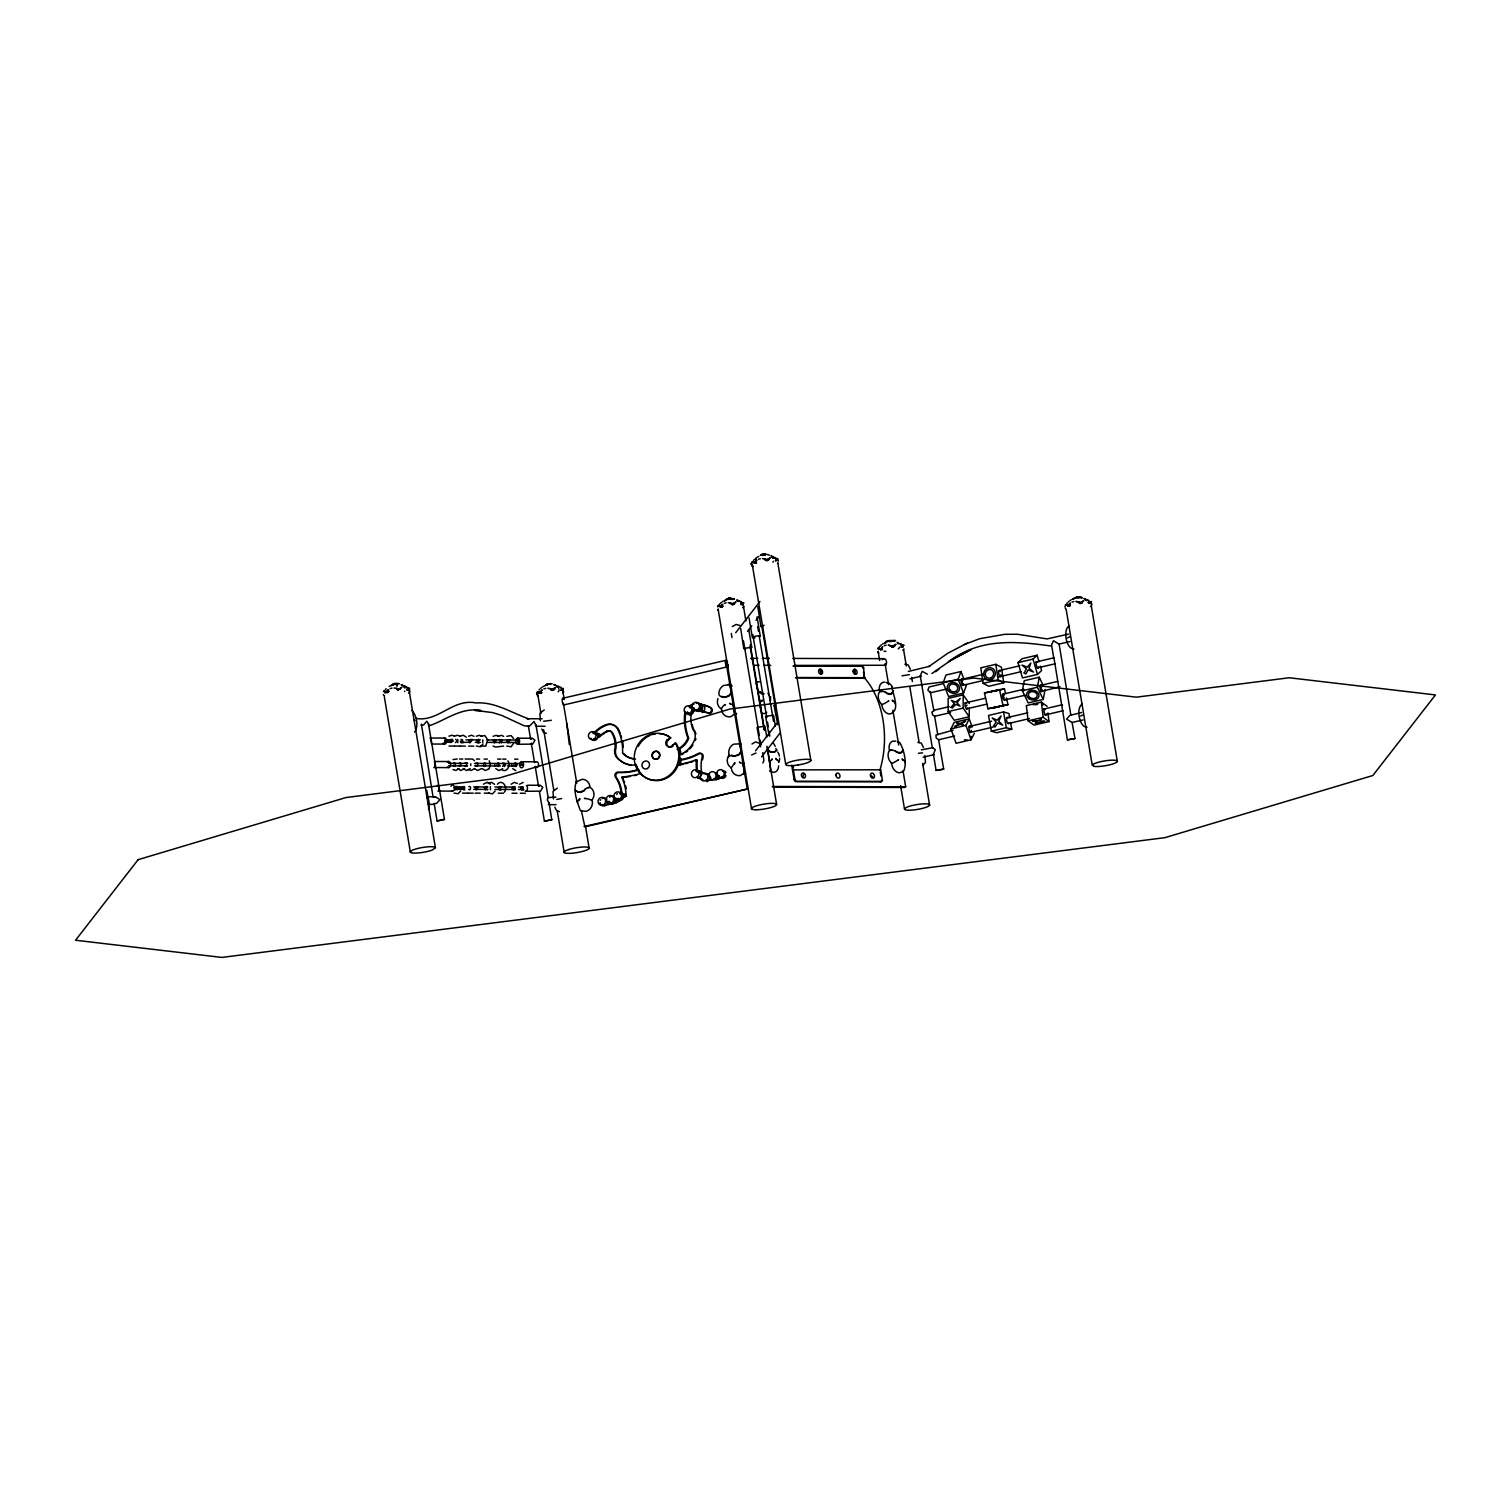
<?xml version="1.0" encoding="UTF-8"?>
<svg xmlns="http://www.w3.org/2000/svg" width="1511" height="1511" viewBox="0 0 1511 1511"><rect width="100%" height="100%" fill="white"/><g stroke="black" fill="none" stroke-linecap="round" stroke-linejoin="round"><path stroke-width="1.5" d="M969.269 707.941L969.25 716.762L954.234 720.256L948.152 711.587L948.171 698.365L963.187 694.871L969.269 703.54M969.25 716.762L963.149 708.092L963.187 694.871M1081.63 712.512L1069.882 715.345L1066.596 719.104L1072.092 722.485L1074.982 738.558L1067.389 739.842L1053.96 657.946M1061.591 705.07L1062.554 705.429M585.248 798.658C581.565 797.657 590.933 798.998 592.293 800.943A8.613 8.027 -69.5 0 1 586.079 811.369L580.828 810.765A17.037 5.27 36.1 0 0 580.073 809.915C576.956 801.321 572.688 789.894 576.579 781.3M535.876 725.582L534.12 721.502L529.398 726.187L524.449 725.884L501.595 715.364L492.454 712.569L474.813 710.359L480.857 710.548C461.214 706.846 445.726 720.369 428.746 725.922M535.914 724.43L548.153 797.562L547.246 799.905L549.041 802.813L548.342 804.589M530.795 739.332L532.458 738.293L534.97 740.239L532.646 744.13L517.839 744.262M538.69 786.343L540.315 785.323L542.789 787.269L540.579 791.16L525.715 791.292M729.492 684.842L723.863 685.371A8.613 8.027 -69.5 0 0 718.972 694.626C721.37 700.311 736.008 696.25 729.832 685.692A16.564 6.233 15.3 0 1 729.794 685.182A11.842 1.7 21.1 0 1 729.945 685.05L729.794 685.182M776.956 749.947C776.427 751.439 768.325 755.349 767.569 747.511M760.807 710.076L759.617 699.499M450.41 741.051L451.298 739.295L452.639 740.163M470.034 741.108L470.941 739.351L472.263 740.22M513.419 787.76L514.552 790.064M521.692 787.779L522.239 789.837L523.675 789.573M522.919 787.779C519.614 794.314 521.182 781.093 523.467 789.837M386.249 692.454L388.478 689.564L387.269 690.867M400.245 689.186L394.012 687.977M540.031 692.699L542.241 689.828L541.032 691.131M720.426 607.158L722.636 604.287L720.823 606.855M734.535 603.248A13.24 4.08 76.9 0 0 734.422 603.909L728.189 602.681M754.782 562.432A13.24 4.08 76.9 0 0 754.669 563.093L756.879 560.203L755.67 561.506M768.778 559.164A13.24 4.08 76.9 0 0 768.665 559.825L762.432 558.598M880.554 648.899A13.24 4.08 76.9 0 0 880.441 649.56L882.651 646.689L880.819 649.258L882.386 649.579M1068.277 605.231A13.24 4.08 76.9 0 0 1068.164 605.892L1070.392 603.021L1069.165 604.306M1082.273 601.982A13.24 4.08 76.9 0 0 1082.159 602.643L1075.926 601.416L1080.799 602.813L1083.784 600.641L1079.931 603.607M770.459 700.707L770.553 696.59M1004.947 699.064L1004.872 699.631A3.23 1.001 76.9 0 1 1003.455 699.272A3.23 1.001 76.9 0 1 1002.511 695.098L1002.586 694.531A3.23 1.001 76.9 0 1 1004.154 695.211M575.634 791.16L575.408 789.8M950.551 712.588L934.723 716.271L932.797 715.062L931.815 712.172L933.93 710.888L930.228 691.509M893.001 691.774C889.469 698.932 885.597 688.695 879.421 691.981A8.613 6.308 68.4 0 0 881.045 703.748L881.895 705.41A8.613 6.308 68.4 0 0 889.601 714.061C901.576 710.869 892.189 693.322 892 686.523M903.672 771.063C907.148 763.943 904.333 750.381 899.857 742.675A16.564 3.551 32.5 0 0 898.856 742.222L898.233 741.75M953.139 730.172L935.97 735.007L936.159 737.954L938.614 739.786L943.695 769.137L936.102 770.402L933.401 754.235L935.309 749.683L932.249 747.303L920.275 675.833L922.182 671.3L927.376 674.17M1045.064 689.45L1043.213 699.461L1028.217 702.955L1022.399 690.735L1024.25 680.705L1039.266 677.211L1043.138 685.371M1043.213 699.461L1037.415 687.241L1039.266 677.211M1067.446 637.869L1069.712 636.792M1080.535 716.063L1082.801 715.005M762.961 555.651L763.414 554.159L765.926 553.97M758.616 693.455L756.18 683.425M409.028 690.017L435.414 847.671L432.562 849.919A12.749 2.436 -9.5 0 1 417.584 852.997A12.749 2.436 -9.5 0 1 410.482 851.486M760.619 746.774L757.03 727.433L764.944 726.205L766.776 737.104M769.175 735.763L765.586 716.403L773.5 715.194L775.332 726.073M777.749 724.732L774.104 705.599L775.785 704.617M937.783 734.724L934.535 715.836M1053.771 658.135L1051.58 644.989L1053.488 640.721L1058.965 644.102L1070.034 641.552M470.752 765.548L470.771 763.716M505.467 765.189L504.315 766.53M513.929 742.694L511.096 746.812L506.752 746.056M428.444 798.733L427.292 798.261M717.782 609.821A2.436 2.342 37.8 0 0 718.235 610.255L718.348 609.386M437.095 820.964L444.461 819.415L437.095 820.964L434.167 803.588L436.622 803.418L439.928 799.621L435.527 796.845L426.725 796.769M544.413 821.228L551.779 819.68L544.413 821.228L539.465 791.783M433.034 796.807L421.399 724.147M728.831 599.187C730.247 597.506 730.795 598.545 727.792 598.658M763.093 555.104L763.754 553.914L764.623 554.915M888.846 641.571C906.147 639.833 884.332 640.192 886.032 641.892M1076.587 597.922L1079.421 596.788L1082.197 597.808A16.545 10.804 -89.9 0 0 1077.929 597.563L1076.663 597.412M966.398 685.314L963.565 693.058L948.549 696.552L943.166 682.764L945.999 675.02L960.996 671.526L964.075 679.402M963.565 693.058L958.163 679.27L960.996 671.526M775.917 750.4L775.049 751.949L770.534 751.892L769.042 750.381M902.841 750.57C899.309 757.729 895.4 747.511 889.261 750.778A8.613 6.308 68.4 0 0 890.886 762.545L891.736 764.207A8.613 6.308 68.4 0 0 899.442 772.858L903.125 771.479M431.466 743.374L431.258 740.541M591.991 800.037L592.709 799.111A8.613 8.027 -69.5 0 0 590.329 787.439L586.551 788.119L583.926 790.876L578.241 792.161L575.672 790.82M729.209 754.933L728.812 753.422A8.613 8.027 -69.5 0 1 733.704 744.168L739.786 743.846A16.564 6.233 15.3 0 0 739.672 744.489C744.432 755.311 735.12 757.219 728.85 755.33A8.613 8.027 -69.5 0 0 730.417 767.21L731.381 768.702A8.613 8.027 -69.5 0 0 740.484 775.559L744.47 772.82A17.037 11.465 -46 0 1 744.243 771.838L742.581 760.713M544.243 709.943L539.937 713.192L540.371 720.766M557.332 788.138L553.026 791.405L553.46 798.96M541.977 692.737L540.371 692.491L540.976 691.434M756.614 563.112L755.009 562.866L755.613 561.809M1070.109 605.911L1068.523 605.665L1069.146 604.381M974.368 733.269L971.063 739.786L956.066 743.28L950.929 728.888L954.234 722.371L969.231 718.877L972.159 727.093M971.063 739.786L965.945 725.393L969.231 718.877M453.281 763.659C456.001 760.109 455.925 769.099 453.262 765.473M458.891 763.678C461.611 760.127 461.535 769.118 458.872 765.491M482.783 742.449L482.802 739.861M483.029 743.941L480.46 746.774L476.305 746.056M460.723 790.895L458.041 793.766L454.074 793.067M475.719 763.716C478.439 760.165 478.364 769.156 475.701 765.529M483.463 763.735C486.655 760.203 485.503 769.836 483.331 765.114M489.186 768.608L490.282 764.717L489.243 760.807M497.025 763.773C500.217 760.241 499.046 769.855 496.892 765.152M495.117 790.99L492.548 793.823L488.469 793.162M513.986 763.81C517.178 760.279 516.025 769.911 513.853 765.189M515.402 789.554L514.873 786.494M548.776 683.784L549.985 684.54M889.186 640.626L890.395 641.382M762.885 763.017L763.886 760.449L762.791 752.591M725.469 600.15L728.925 598.677M717.687 606.912L717.989 606.364A16.545 15.903 37.8 0 1 721.276 602.568M751.93 562.829L752.232 562.281A16.545 15.903 37.8 0 1 752.931 561.242M1065.727 605.099L1065.425 605.647A2.436 2.342 37.8 0 0 1064.972 606.799M722.126 606.421L717.725 606.024L720.634 606.893M1068.371 605.628L1065.444 604.778L1069.864 605.155A13.24 12.73 37.8 0 1 1070.43 604.324M888.94 641.061L891.981 641.363A16.545 15.903 37.8 0 0 890.621 641.401L889.261 640.494L891.263 641.004M387.194 691.169L386.646 692.151L388.195 692.472M504.296 792.217C508.433 787.703 502.068 778.335 497.44 784.209M752.327 566.228L753.328 566.474M751.628 754.971L755.991 753.007M691.774 712.493L691.245 714.571A25.46 23.723 -69.5 0 0 692.642 728.642L693.096 729.643A10.199 9.5 -69.5 0 1 694.456 740.05A25.46 23.723 -69.5 0 1 680.479 754.405M903.805 645.121L901.33 647.35M903.786 645.216L901.142 647.161M775.389 560.694L777.995 558.73L775.653 560.827M1090.621 602.832L1091.546 601.472L1088.883 603.512M408.291 689.998L409.594 688.091L408.782 689.639M742.845 604.136L742.449 604.721A13.221 12.711 37.8 0 0 740.919 603.361M777.088 560.071L776.692 560.638A13.221 12.711 37.8 0 0 775.974 559.939M735.781 714.25L736.631 713.381M770.251 770.534L770.251 770.534A17.037 13.618 8.6 0 0 770.572 769.496L767.947 750.042M393.918 684.596A16.545 15.903 37.8 0 0 391.462 685.314L396.184 683.633M428.463 809.48L429.54 804.759L426.706 790.272M732.741 701.916L734.403 712.965A17.037 11.465 -46 0 0 734.629 714.023L730.644 716.762A8.613 8.027 -69.5 0 1 721.54 709.906C720.18 707.224 727.528 702.691 724.732 705.24M541.391 692.397L537.33 691.585L540.239 692.435M735.725 632.712L759.976 601.491M747.511 631.315L751.779 625.8M756.067 620.303L758.919 616.62M755.5 750.891L776.9 723.353M761.582 756.841L780.129 732.967M1117.347 761.487L1116.723 762.205A12.749 2.436 -9.5 0 1 1105.674 765.68A12.749 2.436 -9.5 0 1 1093.53 766.266L1092.85 764.509A12.749 2.436 -9.5 0 1 1107.166 760.543A12.749 2.436 -9.5 0 1 1117.347 761.487L1091.358 606.157M821.21 672.716L821.285 671.111M854.452 670.771L854.376 672.376M445.084 742.109L444.914 739.88L451.77 739.842M457.795 742.675L457.814 739.502M479.799 742.43C477.212 744.791 477.268 737.444 479.818 739.861M458.966 768.589L455.906 770.44L452.941 769.552M464.689 763.319C467.296 760.958 467.239 768.306 464.67 765.888M464.576 768.608L460.798 770.478L457.644 768.532M470.185 768.627L466.408 770.478L463.254 768.551M496.194 739.88L494.607 741.164L496.175 742.468M474.397 768.627L471.338 770.478L468.372 769.609M501.52 742.789L501.558 739.616M481.405 768.646L477.627 770.516L474.473 768.57M489.148 768.665L485.371 770.534L482.217 768.608M483.407 784.171L487.203 782.301L490.338 784.247M502.71 768.702L498.913 770.572L495.778 768.627M490.414 789.762L490.433 786.608M521.049 763.886L522.372 765.076L520.917 765.359M511.134 784.228L514.174 782.377L517.291 783.416M519.406 784.266L523.184 782.396M938.709 739.748L954.612 735.989M414.675 732.08C418.811 726.054 416.734 715.44 411.861 710.359M930.87 692.642L946.604 689.054M757.823 606.648L760.883 626.479L762.621 626.914M740.692 628.689L743.771 648.521L745.49 648.956M760.883 626.479L764.132 625.252M754.99 637.869C747.246 638.133 761.582 633.959 759.617 636.83M743.771 648.521L751.685 647.161L750.363 648.125M448.937 736.178L451.94 735.196L454.339 736.235M454.547 736.197L457.55 735.215L459.948 736.235M460.156 736.197L463.291 735.234L466.351 737.236M468.561 736.216L471.583 735.253L473.963 736.273M476.305 736.235L479.327 735.271L481.707 736.291M480.517 736.254L484.861 735.574L487.637 739.767M493.134 736.291L496.156 735.309L498.536 736.348M498.271 736.31L501.293 735.328L503.673 736.348M506.827 736.329L511.058 735.593L513.589 738.501M493.077 746.018L495.457 747.057L503.616 746.094M488.393 783.284L491.528 782.32L494.588 784.322M534.875 762.299C539.975 759.277 539.408 769.666 535.366 767.116M724.657 601.208L726.073 599.735M884.653 643.61L886.069 642.118M732.325 626.593L735.989 624.459L739.937 625.46M751.968 743.998L755.632 741.844L760.6 743.828M727.811 667.673L727.962 667.503A3.853 1.19 76.9 0 0 728.075 664.519M391.33 685.352L393.918 683.614L397.091 683.897M398.035 690.149L401.869 687.184L398.828 689.356L396.09 688.298M766.436 560.789L770.27 557.823L765.756 560.241A13.24 8.65 -89.9 0 0 765.17 559.674M1040.323 666.143L1041.608 670.525L1037.471 674.435L1022.475 677.929L1017.998 662.611L1022.116 658.702L1037.132 655.207L1039.039 661.761M1017.998 662.611L1032.995 659.117L1037.132 655.207M439.021 790.82L439.134 787.571M636.055 764.32A23.685 22.079 -69.5 0 0 666.124 778.392A23.685 22.079 -69.5 0 0 676.834 744.451L675.946 743.28L672.659 744.98A4.042 3.777 -69.5 0 1 666.974 745.905A4.042 3.777 -69.5 0 1 667.106 739.88L670.733 737.84L668.126 740.258A4.042 3.777 -69.5 0 0 667.654 745.943A4.042 3.777 -69.5 0 0 673.018 746.17M672.659 744.98L675.946 743.28M551.798 690.414L555.632 687.448M732.193 604.872L733.062 604.079L731.513 604.324M626.253 795.844L624.666 797.279A4.042 3.777 -69.5 0 0 620.265 793.199M892.208 647.256L896.042 644.29L891.509 646.708A12.749 2.436 -9.5 0 1 894.701 646.387M1072.092 722.485L1083.141 719.935M398.904 689.356L397.336 689.602A13.24 8.65 -89.9 0 0 396.77 689.035M936.102 770.402L943.695 769.137M1067.389 739.842L1074.982 738.558M391.085 685.748L394.522 683.614L398.413 683.501M885.257 642.874L889.167 640.664L887.278 641.004M1072.999 599.206L1076.927 596.996L1073.811 598.469M577.466 801.529L579.865 798.526L579.563 799.98M410.501 851.467L411.464 850.712A12.749 2.436 -9.5 0 1 425.025 847.123A12.749 2.436 -9.5 0 1 435.414 847.671M743.809 774.35L745.678 773.028M931.928 673.49L952.704 659.098L971.063 649.579L948.398 661.799C979.525 638.133 1015.09 641.004 1050.825 645.99M935.611 671.677L938.954 669.109M415.072 720.747L414.222 720.067M965.359 706.449L967.078 705.165M454.188 746.037L449.013 746.037M459.797 746.056L454.622 746.056M465.331 746.132L460.232 746.075M473.736 746.151L468.656 746.094M545.622 685.05L548.342 683.765M1059.91 686.75L1040.947 691.528M734.573 764.037L734.875 762.583L731.381 767.739M430.031 738.048L444.914 738.029M391.897 685.012L393.615 683.935M545.679 685.276L547.398 684.2M452.526 739.313C450.372 747.832 447.879 736.084 451.562 741.089M461.006 739.502C464.859 738.652 461.119 746.094 460.402 741.07M472.169 739.351L471.186 741.127M453.017 759.561L457.21 759.013M510.076 742.808L508.3 741.202L510.095 739.653M487.052 742.373L517.669 742.449L518.462 741.24L517.687 740.012L487.071 739.937M502.521 763.131L504.296 764.717L502.502 766.285M503.749 763.131L505.486 764.264M468.882 786.551C471.545 785.248 470.846 791.707 468.618 789.403M515.648 763.149L517.385 764.283L516.214 766.568M467.579 793.143L462.498 793.086M473.189 793.162L468.108 793.105M480.215 793.181L475.115 793.124M487.43 789.762L485.692 788.629L487.165 786.419M489.356 793.199L484.257 793.143M503.39 793.237L498.29 793.181M517.064 793.275L511.983 793.218M525.356 793.294L520.256 793.237M767.305 560.694L764.49 558.919M555.651 687.448L551.118 689.866A13.24 8.65 -89.9 0 0 550.533 689.299M730.229 694.267L729.039 696.099L723.41 697.421L721.805 696.231M585.059 789.006C583.492 792.784 578.354 793.275 576.635 790.952M740.069 753.064L738.879 754.896L733.251 756.218L731.645 755.009M407.233 690.187L408.801 689.432L406.969 690.055M560.997 690.451L563.376 688.374L562.054 690.263A13.221 12.711 37.8 0 0 561.337 689.564M761.978 700.915C762.696 698.422 762.545 701.822 759.901 701.973M771.819 759.712C772.537 757.238 772.385 760.619 769.741 760.77M898.176 760.222C900.405 758.144 894.38 762.942 891.698 763.282M964.32 644.498L979.676 638.719L1004.796 634.318L1017.451 634.242L1047.123 638.907L1068.56 634.091M967.512 643.006L947.964 653.13L928.925 666.521L929.851 666.219L908.338 671.451M459.552 759.013L462.819 759.032M465.161 759.013L468.429 759.051M469.354 759.032L472.527 759.013L474.454 760.694M476.381 759.051L479.648 759.07M484.124 759.07L487.392 759.089M497.667 759.108L500.953 759.126M502.729 759.108L505.996 759.145M514.647 759.145L517.914 759.183M761.091 555.104L764.887 553.933M726.848 599.187L729.152 598.262M546.453 684.729L548.285 683.879M760.921 554.877L765.491 554.537M726.659 598.96L729.643 598.205L732.797 599.527M547.681 683.86L545.112 685.616A16.545 15.903 37.8 0 0 542.959 686.674M437.416 785.267L439.002 786.815M943.034 683.671L929.114 686.976L927.867 690.206L930.549 692.661M892.453 692.114L891.66 693.606L887.051 693.587L885.559 692.095M902.294 750.891L901.406 752.459L896.892 752.384L895.4 750.891M881.857 704.485C884.539 704.145 890.583 699.347 888.336 701.425M793.067 666.049L861.761 665.917A2.021 1.492 68.4 0 1 863.631 667.881L864.5 677.986L795.504 677.816M863.631 667.881L862.857 668.202A2.021 1.492 68.4 0 0 860.987 666.238M791.745 765.265L794.163 779.676A2.021 1.492 68.4 0 0 796.033 781.64L881.121 781.565A2.021 1.492 68.4 0 0 882.311 779.6L880.686 769.798L792.519 769.873A75.04 49.013 -89.9 0 0 793.634 765.926M794.163 779.676L794.937 779.374A2.021 1.492 68.4 0 0 796.788 781.338L881.121 781.565M880.686 769.798L879.912 770.1A75.04 49.013 -89.9 0 0 864.5 677.986L863.518 672.112M902.974 770.572L905.693 786.815L904.031 787.477L772.99 787.137M1069.184 625.913C1062.724 629.275 1066.029 649.258 1073.981 649.069M922.711 765.529L925.506 762.413L924.789 755.613M1082.273 704.107C1075.813 707.469 1079.118 727.452 1087.051 727.263M775.03 557.502L777.183 560.279A12.749 2.436 -9.5 0 0 775.955 559.882M902.955 646.746L902.464 647.105A13.221 12.711 37.8 0 0 900.915 645.764M1088.543 600.339L1091.206 603.701L1090.187 603.456A13.24 12.73 37.8 0 0 1088.713 602.001M543.658 721.257L551.345 720.294M556.728 799.451L561.62 798.526M882.141 691.452L880.554 691.452M891.981 750.249L890.395 750.249M775.823 748.455L776.578 749.796M741.145 604.778L743.809 602.738L742.94 604.343A13.24 8.65 -89.9 0 0 742.373 603.777M560.751 690.319L562.545 689.904A13.24 8.65 -89.9 0 0 561.979 689.318M638.851 769.817L636.943 770.402A60.837 56.7 -69.5 0 1 618.339 772.518A3.041 2.833 -69.5 0 0 616.28 777.353A33.431 31.164 -69.5 0 1 621.852 792.217A27.746 25.857 -69.5 0 1 620.492 793.445M734.44 598.998L729.209 598.243L734.459 599.074A16.545 10.804 -89.9 0 0 729.341 599.111A16.545 15.903 37.8 0 1 733.194 599.074M552.176 683.765L548.871 683.784L551.288 683.595M887.807 641.061L889.148 640.645M640.853 773.462L640.588 773.538A114.099 106.356 -69.5 0 1 621.701 777.07L621.965 777.617A49.41 46.048 -69.5 0 1 626.007 793.275A3.041 2.833 -69.5 0 1 625.365 795.504L623.779 796.958A34.885 32.505 -69.5 0 1 614.807 802.549M758.484 559.259L760.373 558.73M390.084 688.619L391.972 688.091M724.241 603.342L726.13 602.795M543.847 688.884L545.735 688.336M884.256 645.726L886.145 645.197M1071.998 602.077L1073.868 601.529M996.202 707.318C990.253 708.716 1006.118 704.655 999.602 706.185M992.085 691.32L990.139 691.887L991.726 691.717M996.863 690.527L1000.584 689.564L995.352 690.584M696.703 771.781A49.41 46.048 -69.5 0 1 696.344 760.297L696.401 759.674A114.099 106.356 -69.5 0 1 684.861 763.338L677.608 764.906M993.105 691.094L988.364 692.284L991.594 691.679M729.227 598.243L731.985 598.979M1079.723 597.714L1076.965 596.996L1082.103 597.676M902.067 675.833L909.414 674.643M921.389 749.834L933.194 747.662M754.669 563.093L756.369 562.338L751.968 561.96L754.877 562.81M768.665 559.825L765.756 560.241M732.627 604.324L734.422 603.909M562.659 698.309L725.847 660.307M880.441 649.56L882.122 648.823L877.721 648.427M892.623 646.708L894.436 646.292L888.204 645.065L893.058 647.18M1068.164 605.892L1069.864 605.155A12.749 2.436 -9.5 0 0 1067.899 606.043M1082.159 602.643L1079.251 603.059L1080.799 603.512M909.962 678.817L921.238 676.191L920.275 675.833M995.825 664.33L980.809 667.824L983.132 683.369L988.761 686.277L1003.757 682.783L1001.453 667.258L995.825 664.33L998.129 679.856L1003.757 682.783M943.166 682.764L958.163 679.27M961.128 679.44L983.737 674.189M999.564 670.506L1019.906 665.765M1035.734 662.064L1053.809 657.852M962.431 685.371L982.773 680.63M998.601 676.947L1021.209 671.677M1037.037 667.994L1055.112 663.782M983.132 683.369L998.129 679.856M1006.477 697.912L1007.969 704.674L987.986 708.772L984.473 692.963L1004.475 688.884L1005.476 693.398M1004.475 688.884L984.473 692.963M933.42 710.34L949.229 706.657M967.418 708.017A3.23 1.001 76.9 0 1 965.416 706.676L965.208 705.864A3.23 1.001 76.9 0 1 965.208 702.917L985.399 698.233M1003.474 694.021L1023.816 689.28M1039.644 685.597L1057.719 681.385M1022.399 690.735L1037.415 687.241M948.152 711.587L963.149 708.092M966.36 708.886L986.702 704.164M1004.796 699.952L1025.138 695.211M743.828 763.319L742.826 763.452L743.658 762.602M987.986 708.772L1007.969 704.674M1047.18 706.374L1041.362 702.105L1026.347 705.599L1028.16 720.823L1033.977 725.11L1048.993 721.597L1047.954 712.909M1009.764 718.008L1008.97 713.513L1003.55 711.945L988.553 715.44L991.348 731.173L996.769 732.741L1011.766 729.246L1010.576 722.504M950.929 728.888L965.945 725.393M968.967 726.489L991.594 721.219M1007.421 717.536L1027.782 712.795M1043.61 709.112L1061.704 704.9M970.289 732.419L992.897 727.15M1008.725 723.467L1029.369 718.575M1044.913 715.024L1063.347 710.661M1028.16 720.823L1043.176 717.328L1048.993 721.597M991.348 731.173L1006.345 727.679L1011.766 729.246M584.02 826.517L748.077 788.855L584.908 826.857L581.338 810.519M923.089 757.2L934.365 754.593L933.401 754.235M992.538 691.15L998.809 689.96L994.729 691.018M996.41 690.697L993.237 691.396M764.226 693.87C759.504 694.89 761.79 691.755 758.106 691.245M683.406 764.245L678.496 765.246M918.442 753.252L922.503 752.856M997.543 706.77L992.009 707.96L996.656 707.035M999.3 706.411L1003.965 705.486L998.412 706.676M455.68 739.313L457.172 741.089L455.378 742.656M463.103 742.864L461.629 741.089M499.423 739.427L500.915 741.202L499.404 742.94M517.687 740.012L517.876 742.411M466.465 762.847L467.598 763.338M456.964 789.856L455.472 788.081L456.983 786.343M500.878 786.381L499.688 788.194L500.859 790.026M756.728 681.82L759.636 681.839M884.502 682.16L883.085 682.33A8.613 6.308 68.4 0 0 879.326 690.13L879.704 691.679M1077.003 596.826L1078.212 597.789M755.066 562.847L756.01 563.301M1068.56 605.665L1069.524 606.119M877.721 648.446L881.782 649.787M540.428 692.472L541.372 692.926M904.843 664.179L908.187 664.934L910.34 669.26M917.914 742.373L921.276 743.129L923.429 747.454M1077.003 596.977L1079.005 597.355M771.989 557.257L773.632 557.143M737.746 601.321L739.389 601.227M1085.502 600.056L1087.127 599.961M897.761 643.724L899.404 643.629M403.588 686.617L405.212 686.504M434.469 767.531L435.206 764.056M433.959 796.845L435.527 796.845M536.292 726.281L545.093 726.262M428.01 804.324L434.337 804.324M549.4 804.683L556.01 804.664M750.646 658.324L757.672 658.324M762.356 658.343L769.363 658.362M792.765 658.418L884.029 658.664M754.386 665.312L759.051 665.312M763.735 665.331L770.761 665.35M794.163 665.407L885.767 665.256A3.853 2.512 -89.9 0 0 885.805 659.816A3.853 2.512 -89.9 0 0 882.254 659.759M793.842 665.747L861.761 665.917M796.278 677.514L865.274 677.683M551.118 689.866L554.027 689.45L547.794 688.223M397.336 689.602L398.451 689.602M762.998 693.096L759.202 691.585M542.185 718.764L527.32 718.726L528.869 718.877C511.587 712.928 495.211 701.671 475.871 702.936C452.941 698.252 437.982 722.485 415.884 718.386M517.499 738.218L531.834 738.256M465.898 739.88L480.007 739.918M444.687 741.051L453.394 741.07M444.687 742.26L451.751 742.279M461.157 742.317L470.582 742.335M475.285 742.354L479.988 742.354M432.108 744.035L444.48 744.073M448.843 761.544L434.412 761.506L435.074 763.301M521.446 761.733L535.763 761.771M448.635 763.357L467.466 763.395M474.53 763.414L521.616 763.546M448.616 765.794L467.447 765.831L466.427 766.36M474.511 765.85L500.405 765.926M507.469 765.945L514.533 765.964M433.997 767.55L448.427 767.588M527.415 785.248L539.729 785.286M772.31 786.475L905.693 786.815M454.924 786.872L464.349 786.891M473.755 786.929L487.883 786.967M494.947 786.985L513.778 787.023M518.481 787.042L523.203 787.042M454.735 788.1L463.443 788.119M454.905 789.309L464.33 789.328M473.736 789.365L487.864 789.403M494.928 789.422L513.759 789.46M518.481 789.479L523.184 789.479M437.944 791.065L452.356 791.103M555.897 797.109L548.153 797.562M730.361 703.918C728.264 701.992 730.55 704.806 733.062 704.372M740.201 762.715C738.029 760.788 740.428 763.584 742.902 763.168M775.521 705.901L774.104 705.599M766.965 716.913L765.548 716.611M764.604 554.273L763.471 554.178L764.717 554.971M883.973 651.184L885.918 651.392M895.834 741.127L892.925 741.127A8.613 6.308 68.4 0 0 889.167 748.927L889.545 750.476M588.157 787.533L589.347 787.193M728.151 684.332L730.682 684.823A11.842 1.171 26.6 0 0 731.305 685.239A16.564 5.534 32.3 0 0 732.042 686.032L732.098 686.107M722.371 607.176L720.766 606.912L721.767 607.384M546.396 733.439L543.45 732.287L541.769 729.039M559.467 811.634L556.539 810.5L554.839 807.252M872.659 776.843L871.62 775.955M803.531 774.35L803.191 776.503M761.506 713.192L763.716 713.57A8.613 6.308 68.4 0 0 766.738 712.304M515.761 770.61L512.739 768.683M399.414 683.822L394.994 683.52L396.014 683.822M892.944 701.425L892.245 700.103L894.134 702.029M902.785 760.222L902.086 758.9L904.636 761.28M776.408 759.731L775.729 758.39L777.617 760.316M727.093 663.423L726.205 663.083L747.19 788.515M667.106 739.88L668.126 740.258M597.733 737.368A43.573 40.608 -69.5 0 1 606.515 731.286L606.799 731.4M684.861 763.338L685.748 763.659A114.099 106.356 -69.5 0 0 688.091 763.036M730.247 603.002L733.043 604.778M549.853 688.544L552.648 690.319M751.59 565.246L751.647 565.284A2.436 2.342 37.8 0 1 751.628 563.376M536.953 694.871L537.009 694.909A2.436 2.342 37.8 0 1 537.274 692.472M885.994 682.33L888.09 683.388A11.842 5.137 25.4 0 1 889.016 683.425M1042.458 689.998A3.23 1.001 76.9 0 1 1041.872 691.509L1041.589 691.377A3.23 1.001 76.9 0 1 1040.116 687.845A3.23 1.001 76.9 0 1 1040.607 685.182L1040.89 685.314A3.23 1.001 76.9 0 1 1041.816 686.844M740.069 743.431L740.522 743.62A11.842 1.171 26.6 0 0 741.145 744.035L741.145 744.054M387.609 692.68L383.548 691.32L387.949 691.698A13.24 12.73 37.8 0 1 388.516 690.867M430.465 737.991L431.145 739.767M769.741 771.139L773.556 772.367A8.613 6.308 68.4 0 0 778.599 765.907M721.54 708.942L720.577 708.413A8.613 8.027 -69.5 0 1 717.971 698.516M501.746 769.685C506.884 773.443 511.171 764.849 507.866 760.845M478.307 786.589L476.513 788.138L478.08 789.422M464.746 789.875L463.877 788.1M777.636 760.335L778.977 762.035M480.517 746.056L485.768 746.113L487.637 739.804M901.916 644.8L900.82 643.988L902.974 646.538M406.629 686.863L408.744 689.337L407.743 687.694M670.733 737.84L668.674 736.273A23.685 22.079 -69.5 0 0 659.457 733.685M669.713 737.444L667.635 735.876A23.685 22.079 -69.5 0 0 634.582 753.8A23.685 22.079 -69.5 0 0 660.439 779.676A23.685 22.079 -69.5 0 0 675.814 744.054L674.926 742.883M888.392 682.953L889.016 683.425A16.564 3.551 32.5 0 1 890.017 683.879L891.83 686.145M897.553 741.901L897.931 742.184A11.842 5.137 25.4 0 1 898.856 742.222M553.97 684.483L554.046 684.54A16.545 10.804 -89.9 0 1 555.67 685.295M963.489 683.709A3.23 1.001 76.9 0 1 962.734 685.39L962.413 685.125A3.23 1.001 76.9 0 1 961.09 681.253A3.23 1.001 76.9 0 1 961.827 679.195L962.148 679.459A3.23 1.001 76.9 0 1 962.771 680.554M1086.39 600.774L1086.05 600.358A16.545 10.804 -89.9 0 0 1085.332 599.659M1037.49 662.46L1037.169 661.988A3.23 1.001 76.9 0 0 1036.093 663.046A3.23 1.001 76.9 0 0 1037.113 667.182L1037.434 667.654A3.23 1.001 76.9 0 0 1038.51 666.918M1090.035 601.775L1090.659 602.795M902.313 645.443L902.917 646.462M777.202 560.071L776.144 558.333M1002.53 694.947L1004.116 697.78M444.461 819.415L428.444 723.656L426.801 721.219L423.496 725.016L421.059 725.186M396.298 684.332L397.166 685.881M396.203 684.275L396.826 686.013M1070.846 715.043L1059.098 643.988M1032.995 659.117L1037.471 674.435M741.108 752.44L741.561 754.669M731.286 693.643L731.721 695.872M999.489 689.469L1002.983 705.278M1040.682 685.22L1041.797 691.471M1003.55 711.945L1006.345 727.679M892.963 690.716L893.19 692.095M902.785 749.513L903.03 750.891M1066.237 609.896L1092.226 765.227M911.7 677.4L912.38 681.48M903.616 649.824L906.336 666.049M909.83 686.919L919.141 742.562M922.635 763.414L929.605 805.155M894.852 702.086L895.154 703.786M904.692 760.883L904.976 762.583M885.087 663.707L888.6 684.615M892.869 710.17L898.705 745.017M878.118 651.241L879.666 660.515M900.613 785.701L904.485 808.876M880.233 772.064L880.894 775.993M854.659 669.241L855.509 674.34M820.152 669.146L821.021 674.246M777.863 563.187L810.878 760.524M793.294 769.571L794.937 779.374M752.308 564.812L785.72 764.453M761.79 625.856L776.068 711.19M757.011 616.734L760.297 636.339M757.653 626.593L758.428 631.201M759.202 635.81L773.481 721.144M752.837 634.582L766.738 717.593M767.512 722.201L768.287 726.81M769.042 731.418L769.817 736.046M749.04 617.905L752.327 637.51M748.814 629.936L751.741 647.35M750.249 644.536L764.528 729.851M767.815 749.003L768.041 750.363M769.703 760.354L769.987 762.054M745.905 620.927L743.185 604.683A12.749 2.436 -9.5 0 0 740.938 603.833M750.174 646.462L764.169 730.04M766.889 746.283L776.597 804.324M743.506 640.985L759.334 735.536M760.109 740.144L760.883 744.753M731.286 633.392L731.985 637.585M718.122 609.16L751.534 808.801M733.024 703.956L733.307 705.675M740.957 751.401L741.183 752.761M742.864 762.753L743.148 764.472M564.245 699.404L562.696 690.13A12.749 2.436 -9.5 0 0 561.752 689.658M585.588 826.914L589.082 847.784M563.395 703.333L576.749 783.076M577.296 801.151L577.58 802.87M537.84 694.909L540.938 713.456M543.658 729.681L553.744 789.97M557.238 810.821L564.226 852.563M528.359 725.771L530.531 738.671M531.268 743.11L534.535 762.507M535.177 766.379L538.539 786.306M384.342 696.817L410.35 852.147M549.041 802.813L551.779 819.68M428.444 723.656L428.633 725.034M566.795 723.618L569.326 744.526M1041.362 702.105L1043.176 717.328M961.921 679.27L962.639 685.314M511.681 764.698L511.795 766.096M494.72 764.642L494.815 766.039M589.857 787.231L589.743 785.663A8.613 8.027 -69.5 0 0 582.245 779.279L576.522 781.716A11.842 2.493 -46.3 0 0 575.993 781.924M971.327 730.436L971.365 730.984A3.23 1.001 76.9 0 1 970.345 732.212A3.23 1.001 76.9 0 1 968.985 728.434L968.929 727.679A3.23 1.001 76.9 0 1 970.742 727.83M612.843 803.304A34.885 32.505 -69.5 0 1 602.7 805.117A3.041 2.833 -69.5 0 1 599.754 803.304M600.226 800.32A3.041 2.833 -69.5 0 1 600.774 799.753M619.586 793.105A27.746 25.857 -69.5 0 0 620.964 791.877A33.431 31.164 -69.5 0 0 615.393 777.013A3.041 2.833 -69.5 0 1 617.451 772.178A60.837 56.7 -69.5 0 0 636.055 770.081L637.963 769.477L635.961 764.906L634.733 765.057A25.46 23.723 -69.5 0 1 617.168 758.069A10.199 9.5 -69.5 0 1 615.09 747.794L615.185 746.68A25.46 23.723 -69.5 0 0 611.955 733.024L610.784 731.362A4.892 4.571 -69.5 0 0 606.515 731.286M594.767 739.71A3.041 2.833 -69.5 0 1 594.012 739.71M634.563 758.768A19.076 17.773 -69.5 0 1 622.589 753.12A49.636 46.255 -69.5 0 0 617.81 729.435A10.52 9.803 -69.5 0 0 606.119 724.619A30.22 28.161 -69.5 0 0 593.407 733.534A3.041 2.833 -69.5 0 1 595.523 733.628M708.678 774.387A27.746 25.857 -69.5 0 1 701.86 773.046A33.431 31.164 -69.5 0 1 702.218 756.784A3.041 2.833 -69.5 0 0 698.762 753.234A60.837 56.7 -69.5 0 1 678.552 759.995M717.385 773.292A27.746 25.857 -69.5 0 1 715.666 773.764M724.336 772.008A3.041 2.833 -69.5 0 1 723.014 777.088A34.885 32.505 -69.5 0 1 706.902 780.092M722.334 771.196A3.041 2.833 -69.5 0 1 723.07 771.271M702.861 779.487A34.885 32.505 -69.5 0 1 698.951 778.373A3.041 2.833 -69.5 0 1 697.912 777.296M685.182 711.473A10.52 9.803 -69.5 0 0 684.672 713.853A49.636 46.255 -69.5 0 0 687.864 737.916A19.076 17.773 -69.5 0 1 677.022 749.248M688.582 706.487A10.52 9.803 -69.5 0 1 693.927 704.164M698.97 704.088A30.22 28.161 -69.5 0 1 710.019 707.488A3.041 2.833 -69.5 0 1 708.546 713.173A43.573 40.608 -69.5 0 0 695.702 710.529A4.892 4.571 -69.5 0 0 692.869 711.417M601.51 805.023A3.041 2.833 -69.5 0 1 600.887 804.645M600.377 804.098A3.041 2.833 -69.5 0 1 600.037 803.418M636.811 775.086A114.099 106.356 -69.5 0 1 634.45 775.615M629.728 776.503A114.099 106.356 -69.5 0 1 622.589 777.409L622.853 777.957A49.41 46.048 -69.5 0 1 623.476 779.43M711.473 712.55A3.041 2.833 -69.5 0 0 710.925 707.828A30.22 28.161 -69.5 0 0 699.857 704.428M710.869 713.041A3.041 2.833 -69.5 0 1 709.433 713.494A43.573 40.608 -69.5 0 0 699.517 711.058M692.945 744.999A25.46 23.723 -69.5 0 1 689.715 749.022M687.826 750.778A25.46 23.723 -69.5 0 1 685.805 752.308M683.633 753.649A25.46 23.723 -69.5 0 1 681.367 754.726M677.91 749.588A19.076 17.773 -69.5 0 0 688.752 738.256A49.636 46.255 -69.5 0 1 685.56 714.193A10.52 9.803 -69.5 0 1 685.748 712.984M695.91 734.006A10.199 9.5 -69.5 0 0 693.983 729.964L693.53 728.982A25.46 23.723 -69.5 0 1 692.208 724.449M695.91 738.615A10.199 9.5 -69.5 0 1 695.362 740.39M689.469 706.827A10.52 9.803 -69.5 0 1 692.548 705.033M702.521 759.806A33.431 31.164 -69.5 0 1 703.125 757.124A3.041 2.833 -69.5 0 0 699.65 753.573A60.837 56.7 -69.5 0 1 679.44 760.335M709.566 774.727A27.746 25.857 -69.5 0 1 707.828 774.576M697.591 772.121A49.41 46.048 -69.5 0 1 697.232 760.637L697.289 760.014A114.099 106.356 -69.5 0 1 695.022 760.845M692.718 761.638A114.099 106.356 -69.5 0 1 690.414 762.356M619.453 800.981A34.885 32.505 -69.5 0 1 615.695 802.87M599.791 736.688A43.573 40.608 -69.5 0 1 600.981 735.744M602.228 734.818A43.573 40.608 -69.5 0 1 604.759 733.118M606.081 732.344A43.573 40.608 -69.5 0 1 607.422 731.626A4.892 4.571 -69.5 0 1 611.691 731.702L612.843 733.364A25.46 23.723 -69.5 0 1 616.091 747.02L615.978 748.134A10.199 9.5 -69.5 0 0 618.075 758.39A25.46 23.723 -69.5 0 0 630.748 765.133M635.451 759.108A19.076 17.773 -69.5 0 1 623.495 753.441M620.284 733.458A49.636 46.255 -69.5 0 0 618.698 729.775A10.52 9.803 -69.5 0 0 607.006 724.959A30.22 28.161 -69.5 0 0 594.295 733.874M620.964 735.347A49.636 46.255 -69.5 0 1 621.55 737.274M622.532 741.221A49.636 46.255 -69.5 0 1 623.363 747.284M624.062 780.941A49.41 46.048 -69.5 0 1 624.591 782.452M625.516 785.569A49.41 46.048 -69.5 0 1 626.215 788.742M720.993 606.893A12.749 2.436 -9.5 0 1 723.41 606.062M754.159 563.282A12.749 2.436 -9.5 0 1 756.218 562.451M765.208 560.317A12.749 2.436 -9.5 0 1 768.457 559.901M880.195 649.692A12.749 2.436 -9.5 0 1 882.367 648.861M901.954 646.462A12.749 2.436 -9.5 0 1 903.011 646.897M1079.156 603.135A12.749 2.436 -9.5 0 1 1082.386 602.738M1087.826 602.549A12.749 2.436 -9.5 0 1 1090.734 603.229M385.078 693.058A12.749 2.436 -9.5 0 1 389.252 691.415M406.78 689.186A12.749 2.436 -9.5 0 1 408.31 689.507M538.502 693.53A12.749 2.436 -9.5 0 1 540.069 692.718M551.553 689.866A12.749 2.436 -9.5 0 1 554.745 689.488M751.911 658.853A3.853 2.512 -89.9 0 1 753.139 662.196M777.731 751.987A8.613 6.308 68.4 0 1 779.412 756.104M779.619 758.276A8.613 6.308 68.4 0 1 778.675 762.073M772.782 742.656A8.613 6.308 68.4 0 1 775.181 746.321M767.89 693.19A8.613 6.308 68.4 0 1 768.929 695.173M881.574 780.413A2.021 1.492 68.4 0 1 880.346 781.867M407.63 689.205A13.24 12.73 37.8 0 1 408.348 689.904M384.606 695.853A2.436 2.342 37.8 0 1 383.284 694.55M383.832 691.641A16.545 15.903 37.8 0 1 384.531 690.603M385.305 689.62A16.545 15.903 37.8 0 1 386.174 688.695M389.177 686.41A16.545 15.903 37.8 0 1 390.31 685.824M401.567 684.842A16.545 15.903 37.8 0 1 402.814 685.22M404.023 685.711A16.545 15.903 37.8 0 1 406.327 686.938M407.403 687.694A16.545 15.903 37.8 0 1 408.423 688.525M405.061 688.223A2.436 1.587 -89.9 0 0 404.495 687.316L404.136 686.919A16.545 10.804 -89.9 0 0 402.663 685.578M404.797 691.15A2.436 1.587 -89.9 0 1 404.457 691.528M401.095 684.596A16.545 10.804 -89.9 0 1 401.888 685.05M409.915 691.169A2.436 2.342 37.8 0 1 408.518 693.039M408.933 688.978A2.436 2.342 37.8 0 1 409.708 689.96M1065.973 608.99A2.436 2.342 37.8 0 1 1065.179 608.008M1066.445 604.06A16.545 15.903 37.8 0 1 1067.219 603.059M1068.088 602.152A16.545 15.903 37.8 0 1 1069.033 601.302M1070.034 600.547A16.545 15.903 37.8 0 1 1071.091 599.867M1072.206 599.281A16.545 15.903 37.8 0 1 1074.585 598.356M1084.728 598.677A16.545 15.903 37.8 0 1 1085.937 599.168M1087.108 599.735A16.545 15.903 37.8 0 1 1088.241 600.396M1083.803 598.488A16.545 10.804 -89.9 0 1 1084.577 599.017M1090.111 602.511A13.24 8.65 -89.9 0 1 1090.678 603.078M1091.622 603.418A2.436 2.342 37.8 0 1 1090.432 606.497M730.323 603.248A13.24 8.65 -89.9 0 1 730.927 603.758M722.277 601.812A16.545 15.903 37.8 0 1 723.353 601.132M724.468 600.547A16.545 15.903 37.8 0 1 725.639 600.037M736.99 599.943A16.545 15.903 37.8 0 1 738.199 600.434M739.37 601A16.545 15.903 37.8 0 1 741.58 602.417M736.839 600.283A16.545 10.804 -89.9 0 1 737.595 600.925M743.941 606.497A2.436 2.342 37.8 0 1 742.694 607.762M538.388 696.099A2.436 2.342 37.8 0 1 537.84 695.797M558.258 687.581A2.436 1.587 -89.9 0 1 558.824 688.487M559.032 689.696A2.436 1.587 -89.9 0 1 558.22 691.792M556.445 685.843A16.545 10.804 -89.9 0 1 557.2 686.466M562.696 689.243A2.436 2.342 37.8 0 1 563.15 689.677M563.697 691.434A2.436 2.342 37.8 0 1 562.829 693.001M539.087 689.885A16.545 15.903 37.8 0 1 539.956 688.959M540.881 688.128A16.545 15.903 37.8 0 1 541.882 687.354M546.453 685.182A16.545 15.903 37.8 0 1 547.681 684.861M554.084 684.804A16.545 15.903 37.8 0 1 555.349 685.106M557.805 685.975A16.545 15.903 37.8 0 1 558.976 686.542M755.727 559.882A13.24 8.65 -89.9 0 1 756.312 559.353M766.984 554.537A16.545 10.804 -89.9 0 1 769.496 555.236M771.082 556.218A16.545 10.804 -89.9 0 1 771.838 556.841M762.772 555.406A16.545 10.804 -89.9 0 1 765.265 554.575M774.085 558.145A13.24 8.65 -89.9 0 1 774.746 558.428M753.026 566.474A2.436 2.342 37.8 0 1 752.025 565.737M763.584 555.028A16.545 5.1 76.9 0 1 764.037 555.236M753.725 560.26A16.545 15.903 37.8 0 1 754.593 559.334M755.519 558.503A16.545 15.903 37.8 0 1 758.711 556.464M762.318 555.236A16.545 15.903 37.8 0 1 764.868 554.915M771.233 555.859A16.545 15.903 37.8 0 1 773.613 556.917M774.746 557.578A16.545 15.903 37.8 0 1 775.823 558.333M772.461 557.691A13.221 12.711 37.8 0 1 773.386 558.163M772.895 557.956A2.436 1.587 -89.9 0 1 773.216 558.352M773.462 561.28A2.436 1.587 -89.9 0 1 772.876 562.168M777.334 559.618A2.436 2.342 37.8 0 1 778.316 561.185M777.901 562.942A2.436 2.342 37.8 0 1 777.466 563.376M889.356 641.495A16.545 10.804 -89.9 0 1 894.436 641.382M878.798 652.96A2.436 2.342 37.8 0 1 877.778 652.204M878.004 648.748A16.545 15.903 37.8 0 1 881.291 644.97M882.292 644.215A16.545 15.903 37.8 0 1 883.368 643.516M884.483 642.93A16.545 15.903 37.8 0 1 885.654 642.439M897.005 642.345A16.545 15.903 37.8 0 1 898.214 642.817M899.385 643.403A16.545 15.903 37.8 0 1 901.576 644.8M899.385 647.18A2.436 1.587 -89.9 0 1 898.252 648.88M903.956 648.88A2.436 2.342 37.8 0 1 902.709 650.164M1045.348 709.49A3.23 1.001 76.9 0 0 1044.214 708.867L1044.063 709.226A3.23 1.001 76.9 0 0 1044.535 713.249A3.23 1.001 76.9 0 0 1046.122 714.854L1046.292 714.495A3.23 1.001 76.9 0 0 1046.386 713.966M1033.09 704.749A6.271 2.021 -6.8 0 1 1037.717 703.88M1041.797 704.258A6.271 2.021 -6.8 0 1 1042.968 705.108M1035.167 704.825A4.457 1.435 -6.8 0 1 1037.434 704.504M1008.838 722.9A3.23 1.001 76.9 0 1 1007.384 722.768L1007.082 722.107A3.23 1.001 76.9 0 1 1006.534 718.027A3.23 1.001 76.9 0 1 1007.95 718.424M971.157 736.329A6.271 2.059 -19.6 0 1 971.025 736.934M967.021 739.786A6.271 2.059 -19.6 0 1 965.491 740.371M965.416 739.767A4.457 1.473 -19.6 0 1 964.301 740.069M965.208 702.917A3.23 1.001 76.9 0 1 966.454 703.54M1000.981 674.718A3.23 1.001 76.9 0 1 999.394 675.53L999.111 674.813A3.23 1.001 76.9 0 1 998.695 670.846A3.23 1.001 76.9 0 1 1000.188 671.602M450.958 786.306A3.041 1.983 -89.9 0 1 453.583 785.474A3.041 1.983 -89.9 0 1 454.339 789.422A3.041 1.983 -89.9 0 1 451.846 790.914M526.376 785.531A3.041 1.983 -89.9 0 1 526.678 790.763M526.225 791.122A3.041 1.983 -89.9 0 1 525.186 791.273M519.803 763.471A3.041 1.983 -89.9 0 1 523.014 762.602A3.041 1.983 -89.9 0 1 522.447 767.512A3.041 1.983 -89.9 0 1 519.633 765.019M447.388 762.205A3.041 1.983 -89.9 0 1 450.07 762.451A3.041 1.983 -89.9 0 1 450.127 766.568A3.041 1.983 -89.9 0 1 447.464 767.021M444.385 738.048A3.041 1.983 -89.9 0 1 446.538 742.147A3.041 1.983 -89.9 0 1 443.157 742.959M728.548 757.105A8.613 8.027 -69.5 0 1 729.586 755.122M727.603 662.592A3.853 1.19 76.9 0 0 725.412 661.062A3.853 1.19 76.9 0 0 726.659 667.012L563.49 705.014A3.853 1.19 76.9 0 1 562.168 699.763A3.853 1.19 76.9 0 1 563.716 699.064M724.732 771.007A4.042 3.777 -69.5 0 1 725.96 772.574M726.035 775.634A4.042 3.777 -69.5 0 1 722.069 778.373M720.237 777.712A4.042 3.777 -69.5 0 1 719.009 776.144M718.273 775.747A3.041 2.833 -69.5 0 1 717.744 778.732M715.723 772.612A4.042 3.777 -69.5 0 1 717.309 773.764M717.819 774.633A4.042 3.777 -69.5 0 1 715.874 780.016M710.85 778.203A4.042 3.777 -69.5 0 1 710.586 777.221M717.196 776.031A3.041 2.833 -69.5 0 1 716.913 777.579M719.312 775.917A4.042 3.777 -69.5 0 1 718.745 778.958M698.856 772.197A4.042 3.777 -69.5 0 1 701.765 771.857M696.798 771.422A4.042 3.777 -69.5 0 1 701.897 772.99M695.702 770.874A4.042 3.777 -69.5 0 1 700.896 773.16A4.042 3.777 -69.5 0 1 697.818 778.411M699.593 772.65A3.041 2.833 -69.5 0 0 699.083 772.083A3.041 2.833 -69.5 0 1 700.821 773.122M707.545 773.953A4.042 3.777 -69.5 0 1 709.66 775.974M709.943 776.956A4.042 3.777 -69.5 0 1 706.751 781.697M700.292 704.73A3.041 2.833 -69.5 0 1 698.535 710.491M696.288 703.446A4.042 3.777 -69.5 0 1 701.161 704.938A4.042 3.777 -69.5 0 1 699.933 710.264A4.042 3.777 -69.5 0 1 694.852 709.698M694.342 708.829A4.042 3.777 -69.5 0 1 694.059 707.847M703.238 704.844A4.042 3.777 -69.5 0 1 701.86 712.172M700.273 703.654A4.042 3.777 -69.5 0 1 698.819 711.511M699.045 704.258A3.041 2.833 -69.5 0 1 699.669 704.655M700.518 705.901A3.041 2.833 -69.5 0 1 700.405 708.206M699.442 709.433A3.041 2.833 -69.5 0 1 695.967 709.414M689.432 706.676A4.042 3.777 -69.5 0 1 693.719 709.471A4.042 3.777 -69.5 0 1 691.245 714.344A4.042 3.777 -69.5 0 1 686.523 712.399M691.207 715.289A4.042 3.777 -69.5 0 1 689.904 713.778M691.49 714.061A3.041 2.833 -69.5 0 1 690.036 713.853M692.869 710.227A3.041 2.833 -69.5 0 1 692.831 711.02M692.189 712.455A3.041 2.833 -69.5 0 1 690.98 713.4M688.166 712.984A3.041 2.833 -69.5 0 1 687.656 712.436M689.79 707.62A3.041 2.833 -69.5 0 1 691.245 707.828M690.999 715.081A4.042 3.777 -69.5 0 1 687.524 712.04M689.564 707.564A4.042 3.777 -69.5 0 1 692.472 707.205M678.628 748.342A23.685 22.079 -69.5 0 1 679.761 752.214M680.196 758.295A23.685 22.079 -69.5 0 1 679.119 764.377M640.116 773.009A23.685 22.079 -69.5 0 1 638.076 769.647M679.667 748.719A23.685 22.079 -69.5 0 1 680.781 752.591M681.215 758.673A23.685 22.079 -69.5 0 1 680.139 764.755M592.765 732.797A4.042 3.777 -69.5 0 1 598.073 736.65A4.042 3.777 -69.5 0 1 592.048 739.748M591.33 739.049A4.042 3.777 -69.5 0 1 590.82 738.18M597.846 733.609A4.042 3.777 -69.5 0 1 600.453 734.837M594.786 732.967A4.042 3.777 -69.5 0 1 599.338 736.934M596.146 734.025A3.041 2.833 -69.5 0 1 596.977 735.253M596.467 738.237A3.041 2.833 -69.5 0 1 595.92 738.803M596.052 733.874A3.041 2.833 -69.5 0 1 598.375 736.48M615.902 799.527A3.041 2.833 -69.5 0 1 615.374 802.511M614.939 797.544A4.042 3.777 -69.5 0 1 613.938 803.531A4.042 3.777 -69.5 0 1 608.48 802.001M609.575 797.204A4.042 3.777 -69.5 0 1 614.221 796.864M614.807 799.829A3.041 2.833 -69.5 0 1 614.146 802.058M612.918 803.002A3.041 2.833 -69.5 0 1 611.445 803.191M609.613 802.039A3.041 2.833 -69.5 0 1 609.273 801.34M616.62 798.733A4.042 3.777 -69.5 0 1 616.375 802.738M609.783 802.605A4.042 3.777 -69.5 0 1 609.462 801.642M620.19 792.633A4.042 3.777 -69.5 0 1 622.853 798.866A4.042 3.777 -69.5 0 1 616.28 798.431M616.696 794.427A4.042 3.777 -69.5 0 1 617.376 793.634M622.324 793.974A4.042 3.777 -69.5 0 1 626.479 795.938M618.887 800.547A4.042 3.777 -69.5 0 1 617.602 799.055M623.854 796.731A3.041 2.833 -69.5 0 0 621.531 794.125A3.041 2.833 -69.5 0 1 622.456 795.504M618.66 798.922A3.041 2.833 -69.5 0 1 618.32 798.242M622.589 797.053A3.041 2.833 -69.5 0 1 620.001 799.621M618.547 799.413A3.041 2.833 -69.5 0 1 617.413 798.469M619.548 793.653A3.041 2.833 -69.5 0 1 621.002 793.861M607.838 801.416A3.041 2.833 -69.5 0 1 607.309 804.4M602.36 798.488A4.042 3.777 -69.5 0 1 606.874 799.432M607.668 801.283A4.042 3.777 -69.5 0 1 600.944 804.74M600.415 803.871A4.042 3.777 -69.5 0 1 600.131 802.889M606.742 801.718A3.041 2.833 -69.5 0 1 606.704 802.492M605.514 804.494A3.041 2.833 -69.5 0 1 602.058 804.475M608.876 801.585A4.042 3.777 -69.5 0 1 608.31 804.626M638.246 746.396A23.685 22.079 -69.5 0 1 649.919 735.479M651.751 734.78A23.685 22.079 -69.5 0 1 655.585 733.874M1035.281 723.221L1044.781 721.276L1039.908 720.917L1041.287 718.934L1038.057 720.841L1032.447 720.993L1037.245 721.521L1035.356 723.127M454.282 787.609C455.51 794.314 457.984 783.076 454.282 787.609M462.706 787.628C463.934 794.333 466.389 783.095 462.706 787.628M468.863 740.636C470.091 747.322 472.509 736.065 468.863 740.636M476.607 740.654C477.835 747.359 480.29 736.103 476.607 740.654M475.323 787.665C476.551 794.37 479.025 783.132 475.323 787.665M484.464 787.684C485.692 794.389 488.166 783.151 484.464 787.684M493.436 740.692C494.664 747.397 497.119 736.159 493.436 740.692M498.498 787.722C499.725 794.427 502.2 783.189 498.498 787.722M507.129 740.73C508.357 747.435 510.812 736.197 507.129 740.73M512.191 787.76C513.419 794.465 515.874 783.227 512.191 787.76M1024.156 672.943L1025.818 673.944L1028.122 669.883L1033.467 672.017L1029.067 668.221L1030.823 662.989L1027.329 667.163L1022.003 665.048L1026.403 668.844L1024.156 672.943M951.005 707.394L952.383 708.017L955.67 704.39L960.071 706.09L956.992 702.917L960.24 698.441L955.67 702.048L951.269 700.348L954.348 703.54L951.005 707.394M993.501 726.073L995.012 727.112L997.694 722.957L1002.681 725.167L998.771 721.257L1001.037 715.912L997.203 720.18L992.217 717.952L996.127 721.861L993.501 726.073M954.574 726.602L959.787 724.449L963.527 724.77L961.412 723.561L965.623 721.049L960.373 723.297L956.652 722.976L958.767 724.185L954.574 726.602M138.143 859.665L75.55 940.239L221.853 957.426L1164.905 837.661L1372.857 775.502L1435.45 694.928L1289.242 677.759L1136.329 697.175L973.802 678.08L729.889 709.056L498.876 778.127L345.962 797.544L138.143 859.665M734.27 602.965L733.043 604.041L736.027 601.907L734.346 602.908M761.506 554.537L760.279 555.425L763.376 554.178L761.506 554.537M568.703 849.541L566.455 850.372A12.749 2.436 -9.5 0 0 574.274 852.978A12.749 2.436 -9.5 0 0 588.856 847.595A12.749 2.436 -9.5 0 0 568.703 849.541M797.997 765L794.748 765.416A12.749 2.436 -9.5 0 1 788.874 762.375A12.749 2.436 -9.5 0 1 809.839 759.636A12.749 2.436 -9.5 0 1 797.997 765M558.976 686.768L557.351 686.882L558.994 686.768M929.397 804.551L928.34 804.098A12.749 2.436 -9.5 0 0 907.223 807.063A12.749 2.436 -9.5 0 0 914.079 809.896A12.749 2.436 -9.5 0 0 929.397 804.551M739.635 743.979L739.635 743.979A11.842 1.7 21.1 0 1 739.786 743.846M741.901 602.398L740.787 601.586L742.959 604.154L741.901 602.398M561.506 687.958L560.392 687.127L562.564 689.696L561.506 687.958M751.836 564.604L751.213 563.527L751.836 564.604M537.198 694.229L536.575 693.152L537.198 694.229M755.991 809.764A12.749 2.436 -9.5 0 0 776.465 804.985A12.749 2.436 -9.5 0 0 759.731 804.947A12.749 2.436 -9.5 0 0 755.991 809.764M801.434 774.822A2.625 1.927 68.4 0 0 804.4 777.938A2.625 1.927 68.4 0 0 804.589 773.689A2.625 1.927 68.4 0 0 801.434 774.822M818.546 671.035A2.625 1.927 68.4 0 0 821.512 674.152A2.625 1.927 68.4 0 0 821.701 669.902A2.625 1.927 68.4 0 0 818.546 671.035M870.43 774.992A2.625 1.927 68.4 0 0 873.396 778.127A2.625 1.927 68.4 0 0 873.566 773.859A2.625 1.927 68.4 0 0 870.43 774.992M853.054 671.13A2.625 1.927 68.4 0 0 856.019 674.246A2.625 1.927 68.4 0 0 856.189 669.996A2.625 1.927 68.4 0 0 853.054 671.13M835.942 774.897A2.625 1.927 68.4 0 0 838.888 778.033A2.625 1.927 68.4 0 0 839.077 773.764A2.625 1.927 68.4 0 0 835.942 774.897M1028.897 698.649A6.271 4.873 10.5 0 0 1038.964 696.288A6.271 4.873 10.5 0 0 1030.559 690.357A6.271 4.873 10.5 0 0 1028.897 698.649M1030.03 697.61A4.457 3.456 10.5 0 0 1037.188 695.948A4.457 3.456 10.5 0 0 1031.22 691.736A4.457 3.456 10.5 0 0 1030.03 697.61M948.285 690.603A6.271 5.402 20.1 0 0 958.956 690.735A6.271 5.402 20.1 0 0 952.855 682.405A6.271 5.402 20.1 0 0 948.285 690.603M949.758 689.828A4.457 3.834 20.1 0 0 957.332 689.923A4.457 3.834 20.1 0 0 952.988 684.011A4.457 3.834 20.1 0 0 949.758 689.828M991.839 679.308A6.271 5.78 -62.6 0 0 992.954 668.617A6.271 5.78 -62.6 0 0 983.623 673.585A6.271 5.78 -62.6 0 0 991.839 679.308M991.159 677.721A4.457 4.099 -62.6 0 0 991.934 670.147A4.457 4.099 -62.6 0 0 985.323 673.66A4.457 4.099 -62.6 0 0 991.159 677.721M519.18 743.185A3.041 1.983 -89.9 0 0 518.027 738.256A3.041 1.983 -89.9 0 0 515.799 742.279A3.041 1.983 -89.9 0 0 519.18 743.185M721.956 777.183A4.042 3.777 -69.5 0 0 722.674 770.251A4.042 3.777 -69.5 0 0 716.63 773.349A4.042 3.777 -69.5 0 0 721.956 777.183M713.815 779.242A4.042 3.777 -69.5 0 0 714.533 772.31A4.042 3.777 -69.5 0 0 708.489 775.407A4.042 3.777 -69.5 0 0 713.815 779.242M696.722 777.296A4.042 3.777 -69.5 0 0 697.421 770.364A4.042 3.777 -69.5 0 0 691.396 773.462A4.042 3.777 -69.5 0 0 696.722 777.296M705.656 780.583A4.042 3.777 -69.5 0 0 706.355 773.651A4.042 3.777 -69.5 0 0 700.33 776.748A4.042 3.777 -69.5 0 0 705.656 780.583M697.289 709.868A4.042 3.777 -69.5 0 0 698.006 702.917A4.042 3.777 -69.5 0 0 691.962 706.015A4.042 3.777 -69.5 0 0 697.289 709.868M689.488 713.438A4.042 3.777 -69.5 0 0 690.206 706.487A4.042 3.777 -69.5 0 0 684.162 709.584A4.042 3.777 -69.5 0 0 689.488 713.438M593.766 739.219A4.042 3.777 -69.5 0 0 594.484 732.287A4.042 3.777 -69.5 0 0 588.44 735.385A4.042 3.777 -69.5 0 0 593.766 739.219M611.445 803.04A4.042 3.777 -69.5 0 0 612.144 796.089A4.042 3.777 -69.5 0 0 606.119 799.187A4.042 3.777 -69.5 0 0 611.445 803.04M619.246 799.47A4.042 3.777 -69.5 0 0 619.963 792.519A4.042 3.777 -69.5 0 0 613.919 795.617A4.042 3.777 -69.5 0 0 619.246 799.47M603.38 804.91A4.042 3.777 -69.5 0 0 604.079 797.978A4.042 3.777 -69.5 0 0 598.054 801.076A4.042 3.777 -69.5 0 0 603.38 804.91M647.35 768.532A4.042 3.777 -69.5 0 0 647.936 761.582A4.042 3.777 -69.5 0 0 641.948 764.793A4.042 3.777 -69.5 0 0 647.35 768.532M657.719 758.881A4.042 3.777 -69.5 0 0 658.305 751.93A4.042 3.777 -69.5 0 0 652.318 755.16A4.042 3.777 -69.5 0 0 657.719 758.881M657.361 758.768A4.042 3.777 -69.5 0 0 657.946 751.817A4.042 3.777 -69.5 0 0 651.978 755.028A4.042 3.777 -69.5 0 0 657.361 758.768"/></g></svg>
